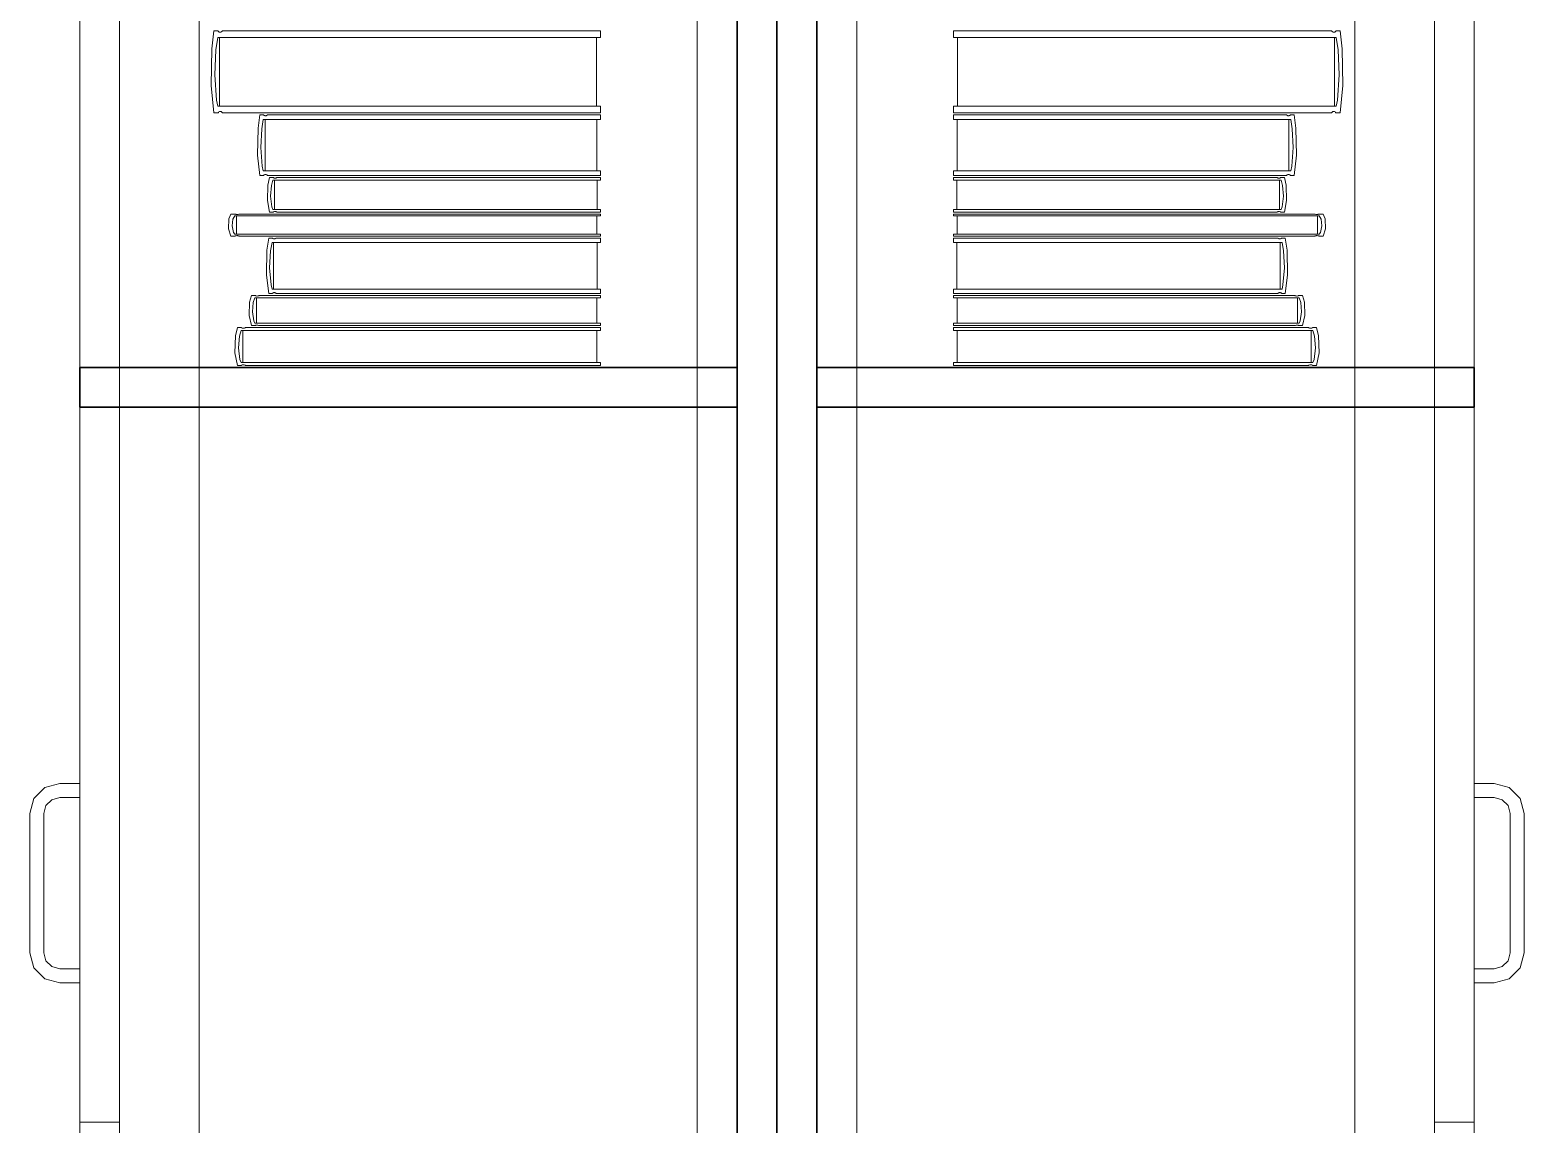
# Model space of a CAD drawing. Header units: inches. Extents: x -19 to 5698, y -728 to 92.
# Drawn here: x 288.658 to 289.408, y 19.344 to 19.893 of the extents above; entities that cross this region are included whole.
import ezdxf

# ---------------------------------------------------------------- set-up
doc = ezdxf.new("R2010")
doc.units = ezdxf.units.IN
doc.header["$MEASUREMENT"] = 0
doc.set_wipeout_variables(frame=1)
doc.linetypes.add('Wipeout_Contour', pattern=[1, 0, -1])
doc.layers.add('Interior - Mobiliario', color=7, linetype='Continuous')

msp = doc.modelspace()

# ---------------------------------------------------------------- linework, layer by layer
at = {"layer": 'Interior - Mobiliario', "color": 175, "linetype": 'Continuous', "lineweight": 13}
for p, q in [((288.70337, 20.44376), (288.70337, 18.98376)), ((289.01337, 18.98376), (289.01337, 20.44376)), ((289.05337, 18.98376), (289.05337, 20.44376)), ((289.36337, 20.44376), (289.36337, 18.98376)), ((288.75072, 19.89273), (288.74966, 19.8837)), ((288.75283, 19.89273), (288.75072, 19.89273)), ((288.75293, 19.89257), (288.75283, 19.89273)), ((288.75318, 19.89232), (288.75293, 19.89257)), ((288.75345, 19.89214), (288.75318, 19.89232)), ((288.75373, 19.89205), (288.75345, 19.89214)), ((288.75401, 19.89204), (288.75373, 19.89205)), ((288.75429, 19.89211), (288.75401, 19.89204)), ((288.75456, 19.89227), (288.75429, 19.89211)), ((288.75481, 19.89251), (288.75456, 19.89227)), ((288.75497, 19.89273), (288.75481, 19.89251)), ((288.94472, 19.89273), (288.75497, 19.89273)), ((288.94472, 19.88944), (288.94472, 19.89273)), ((289.12203, 19.88944), (289.12203, 19.89273)), ((289.12203, 19.89273), (289.31177, 19.89273)), ((289.31177, 19.89273), (289.31193, 19.89251)), ((289.31193, 19.89251), (289.31218, 19.89227)), ((289.31218, 19.89227), (289.31245, 19.89211)), ((289.31245, 19.89211), (289.31273, 19.89204)), ((289.31273, 19.89204), (289.31302, 19.89205)), ((289.31302, 19.89205), (289.3133, 19.89214)), ((289.3133, 19.89214), (289.31357, 19.89232)), ((289.31357, 19.89232), (289.31381, 19.89257)), ((289.31381, 19.89257), (289.31392, 19.89273)), ((289.31392, 19.89273), (289.31603, 19.89273)), ((289.31603, 19.89273), (289.31709, 19.8837)), ((288.74966, 19.8837), (288.74941, 19.86531)), ((288.75127, 19.87061), (288.75177, 19.88328)), ((288.75177, 19.88328), (288.75266, 19.88944)), ((288.75266, 19.88944), (288.94472, 19.88944)), ((288.75363, 19.88944), (288.75363, 19.85488)), ((288.94278, 19.85488), (288.94278, 19.88944)), ((289.31409, 19.88944), (289.12203, 19.88944)), ((289.12397, 19.85488), (289.12397, 19.88944)), ((289.31312, 19.88944), (289.31312, 19.85488)), ((289.31498, 19.88328), (289.31409, 19.88944)), ((289.31547, 19.87061), (289.31498, 19.88328)), ((289.31709, 19.8837), (289.31733, 19.86531)), ((288.75208, 19.858), (288.75127, 19.87061)), ((289.31466, 19.858), (289.31547, 19.87061)), ((288.74941, 19.86531), (288.75072, 19.85159)), ((289.31733, 19.86531), (289.31603, 19.85159)), ((288.75266, 19.85488), (288.75208, 19.858)), ((288.94472, 19.85488), (288.75266, 19.85488)), ((288.94472, 19.85159), (288.94472, 19.85488)), ((289.12203, 19.85159), (289.12203, 19.85488)), ((289.12203, 19.85488), (289.31409, 19.85488)), ((289.31409, 19.85488), (289.31466, 19.858)), ((288.75072, 19.85159), (288.75283, 19.85159)), ((288.75283, 19.85159), (288.75299, 19.85181)), ((288.75299, 19.85181), (288.75324, 19.85205)), ((288.75324, 19.85205), (288.75351, 19.8522)), ((288.75351, 19.8522), (288.75379, 19.85228)), ((288.75379, 19.85228), (288.75407, 19.85227)), ((288.75407, 19.85227), (288.75436, 19.85218)), ((288.75436, 19.85218), (288.75462, 19.852)), ((288.75462, 19.852), (288.75487, 19.85175)), ((288.75487, 19.85175), (288.75497, 19.85159)), ((288.75497, 19.85159), (288.94472, 19.85159)), ((288.77382, 19.85059), (288.77289, 19.8439)), ((288.77568, 19.85059), (288.77382, 19.85059)), ((288.77475, 19.84358), (288.77553, 19.84815)), ((288.77553, 19.84815), (288.94472, 19.84815)), ((288.77578, 19.85047), (288.77568, 19.85059)), ((288.77599, 19.85029), (288.77578, 19.85047)), ((288.77623, 19.85016), (288.77599, 19.85029)), ((288.77647, 19.85009), (288.77623, 19.85016)), ((288.77639, 19.84815), (288.77639, 19.82252)), ((288.77673, 19.85008), (288.77647, 19.85009)), ((288.77698, 19.85014), (288.77673, 19.85008)), ((288.77721, 19.85025), (288.77698, 19.85014)), ((288.77743, 19.85043), (288.77721, 19.85025)), ((288.77757, 19.85059), (288.77743, 19.85043)), ((288.94472, 19.85059), (288.77757, 19.85059)), ((288.94301, 19.82252), (288.94301, 19.84815)), ((288.94472, 19.84815), (288.94472, 19.85059)), ((289.31177, 19.85159), (289.12203, 19.85159)), ((289.12203, 19.84815), (289.12203, 19.85059)), ((289.12203, 19.85059), (289.28917, 19.85059)), ((289.29121, 19.84815), (289.12203, 19.84815)), ((289.12374, 19.82252), (289.12374, 19.84815)), ((289.28917, 19.85059), (289.28931, 19.85043)), ((289.28931, 19.85043), (289.28953, 19.85025)), ((289.28953, 19.85025), (289.28977, 19.85014)), ((289.28977, 19.85014), (289.29002, 19.85008)), ((289.29002, 19.85008), (289.29027, 19.85009)), ((289.29027, 19.85009), (289.29052, 19.85016)), ((289.29036, 19.84815), (289.29036, 19.82252)), ((289.29052, 19.85016), (289.29075, 19.85029)), ((289.29075, 19.85029), (289.29097, 19.85047)), ((289.29097, 19.85047), (289.29106, 19.85059)), ((289.29106, 19.85059), (289.29292, 19.85059)), ((289.292, 19.84358), (289.29121, 19.84815)), ((289.29292, 19.85059), (289.29386, 19.8439)), ((289.31188, 19.85175), (289.31177, 19.85159)), ((289.31212, 19.852), (289.31188, 19.85175)), ((289.31239, 19.85218), (289.31212, 19.852)), ((289.31267, 19.85227), (289.31239, 19.85218)), ((289.31296, 19.85228), (289.31267, 19.85227)), ((289.31324, 19.8522), (289.31296, 19.85228)), ((289.31351, 19.85205), (289.31324, 19.8522)), ((289.31376, 19.85181), (289.31351, 19.85205)), ((289.31392, 19.85159), (289.31376, 19.85181)), ((289.31603, 19.85159), (289.31392, 19.85159)), ((288.77289, 19.8439), (288.77268, 19.83026)), ((288.77431, 19.83419), (288.77475, 19.84358)), ((289.29243, 19.83419), (289.292, 19.84358)), ((289.29386, 19.8439), (289.29407, 19.83026)), ((288.77268, 19.83026), (288.77382, 19.82008)), ((288.77503, 19.82484), (288.77431, 19.83419)), ((289.29172, 19.82484), (289.29243, 19.83419)), ((289.29407, 19.83026), (289.29292, 19.82008)), ((288.77553, 19.82252), (288.77503, 19.82484)), ((288.94472, 19.82252), (288.77553, 19.82252)), ((288.94472, 19.82008), (288.94472, 19.82252)), ((289.12203, 19.82008), (289.12203, 19.82252)), ((289.12203, 19.82252), (289.29121, 19.82252)), ((289.29121, 19.82252), (289.29172, 19.82484)), ((288.77382, 19.82008), (288.77568, 19.82008)), ((288.77568, 19.82008), (288.77582, 19.82025)), ((288.77582, 19.82025), (288.77604, 19.82042)), ((288.77604, 19.82042), (288.77628, 19.82054)), ((288.77628, 19.82054), (288.77653, 19.82059)), ((288.77653, 19.82059), (288.77678, 19.82059)), ((288.77678, 19.82059), (288.77703, 19.82052)), ((288.77703, 19.82052), (288.77726, 19.82039)), ((288.77726, 19.82039), (288.77748, 19.8202)), ((288.77748, 19.8202), (288.77757, 19.82008)), ((288.77757, 19.82008), (288.94472, 19.82008)), ((288.77779, 19.81528), (288.77758, 19.80751)), ((288.7787, 19.81908), (288.77779, 19.81528)), ((288.7805, 19.81908), (288.7787, 19.81908)), ((288.77917, 19.80975), (288.77959, 19.81509)), ((288.77959, 19.81509), (288.78036, 19.81769)), ((288.78036, 19.81769), (288.94472, 19.81769)), ((288.78059, 19.81902), (288.7805, 19.81908)), ((288.7808, 19.81891), (288.78059, 19.81902)), ((288.78103, 19.81884), (288.7808, 19.81891)), ((288.78127, 19.8188), (288.78103, 19.81884)), ((288.78119, 19.81769), (288.78119, 19.80311)), ((288.78152, 19.81879), (288.78127, 19.8188)), ((288.78176, 19.81882), (288.78152, 19.81879)), ((288.78199, 19.81889), (288.78176, 19.81882)), ((288.7822, 19.81899), (288.78199, 19.81889)), ((288.78234, 19.81908), (288.7822, 19.81899)), ((288.94472, 19.81908), (288.78234, 19.81908)), ((288.94306, 19.80311), (288.94306, 19.81769)), ((288.94472, 19.81769), (288.94472, 19.81908)), ((289.28917, 19.82008), (289.12203, 19.82008)), ((289.12203, 19.81769), (289.12203, 19.81908)), ((289.12203, 19.81908), (289.2844, 19.81908)), ((289.28639, 19.81769), (289.12203, 19.81769)), ((289.12369, 19.80311), (289.12369, 19.81769)), ((289.2844, 19.81908), (289.28454, 19.81899)), ((289.28454, 19.81899), (289.28475, 19.81889)), ((289.28475, 19.81889), (289.28499, 19.81882)), ((289.28499, 19.81882), (289.28523, 19.81879)), ((289.28523, 19.81879), (289.28547, 19.8188)), ((289.28547, 19.8188), (289.28571, 19.81884)), ((289.28556, 19.81769), (289.28556, 19.80311)), ((289.28571, 19.81884), (289.28594, 19.81891)), ((289.28594, 19.81891), (289.28615, 19.81902)), ((289.28615, 19.81902), (289.28624, 19.81908)), ((289.28624, 19.81908), (289.28805, 19.81908)), ((289.28715, 19.81509), (289.28639, 19.81769)), ((289.28757, 19.80975), (289.28715, 19.81509)), ((289.28805, 19.81908), (289.28896, 19.81528)), ((289.28896, 19.81528), (289.28916, 19.80751)), ((289.28927, 19.8202), (289.28917, 19.82008)), ((289.28948, 19.82039), (289.28927, 19.8202)), ((289.28972, 19.82052), (289.28948, 19.82039)), ((289.28996, 19.82059), (289.28972, 19.82052)), ((289.29022, 19.82059), (289.28996, 19.82059)), ((289.29046, 19.82054), (289.29022, 19.82059)), ((289.2907, 19.82042), (289.29046, 19.82054)), ((289.29092, 19.82025), (289.2907, 19.82042)), ((289.29106, 19.82008), (289.29092, 19.82025)), ((289.29292, 19.82008), (289.29106, 19.82008)), ((288.77758, 19.80751), (288.7787, 19.80172)), ((288.77987, 19.80443), (288.77917, 19.80975)), ((289.28688, 19.80443), (289.28757, 19.80975)), ((289.28916, 19.80751), (289.28805, 19.80172)), ((288.75931, 19.80072), (288.7583, 19.79831)), ((288.76133, 19.80072), (288.75931, 19.80072)), ((288.76143, 19.80068), (288.76133, 19.80072)), ((288.76167, 19.80061), (288.76143, 19.80068)), ((288.76192, 19.80057), (288.76167, 19.80061)), ((288.76219, 19.80054), (288.76192, 19.80057)), ((288.76246, 19.80054), (288.76219, 19.80054)), ((288.76273, 19.80056), (288.76246, 19.80054)), ((288.76299, 19.8006), (288.76273, 19.80056)), ((288.76323, 19.80066), (288.76299, 19.8006)), ((288.76338, 19.80072), (288.76323, 19.80066)), ((288.94472, 19.80072), (288.76338, 19.80072)), ((288.7787, 19.80172), (288.7805, 19.80172)), ((288.78036, 19.80311), (288.77987, 19.80443)), ((288.94472, 19.80311), (288.78036, 19.80311)), ((288.7805, 19.80172), (288.78064, 19.80181)), ((288.78064, 19.80181), (288.78085, 19.80191)), ((288.78085, 19.80191), (288.78108, 19.80198)), ((288.78108, 19.80198), (288.78133, 19.80201)), ((288.78133, 19.80201), (288.78157, 19.80201)), ((288.78157, 19.80201), (288.78181, 19.80197)), ((288.78181, 19.80197), (288.78204, 19.80189)), ((288.78204, 19.80189), (288.78225, 19.80179)), ((288.78225, 19.80179), (288.78234, 19.80172)), ((288.78234, 19.80172), (288.94472, 19.80172)), ((288.94472, 19.80172), (288.94472, 19.80311)), ((288.94472, 19.79984), (288.94472, 19.80072)), ((289.12203, 19.80172), (289.12203, 19.80311)), ((289.12203, 19.80311), (289.28639, 19.80311)), ((289.2844, 19.80172), (289.12203, 19.80172)), ((289.12203, 19.79984), (289.12203, 19.80072)), ((289.12203, 19.80072), (289.30336, 19.80072)), ((289.2845, 19.80179), (289.2844, 19.80172)), ((289.28471, 19.80189), (289.2845, 19.80179)), ((289.28493, 19.80197), (289.28471, 19.80189)), ((289.28517, 19.80201), (289.28493, 19.80197)), ((289.28542, 19.80201), (289.28517, 19.80201)), ((289.28566, 19.80198), (289.28542, 19.80201)), ((289.28589, 19.80191), (289.28566, 19.80198)), ((289.28611, 19.80181), (289.28589, 19.80191)), ((289.28624, 19.80172), (289.28611, 19.80181)), ((289.28805, 19.80172), (289.28624, 19.80172)), ((289.28639, 19.80311), (289.28688, 19.80443)), ((289.30336, 19.80072), (289.30351, 19.80066)), ((289.30351, 19.80066), (289.30375, 19.8006)), ((289.30375, 19.8006), (289.30401, 19.80056)), ((289.30401, 19.80056), (289.30428, 19.80054)), ((289.30428, 19.80054), (289.30456, 19.80054)), ((289.30456, 19.80054), (289.30482, 19.80057)), ((289.30482, 19.80057), (289.30508, 19.80061)), ((289.30508, 19.80061), (289.30531, 19.80068)), ((289.30531, 19.80068), (289.30542, 19.80072)), ((289.30542, 19.80072), (289.30743, 19.80072)), ((289.30743, 19.80072), (289.30845, 19.79831)), ((288.7583, 19.79831), (288.75807, 19.79338)), ((288.75807, 19.79338), (288.75931, 19.78971)), ((288.75984, 19.7948), (288.76032, 19.79819)), ((288.76062, 19.79142), (288.75984, 19.7948)), ((288.76032, 19.79819), (288.76117, 19.79984)), ((288.76117, 19.79984), (288.94472, 19.79984)), ((288.7621, 19.79984), (288.7621, 19.79059)), ((288.94286, 19.79059), (288.94286, 19.79984)), ((289.30558, 19.79984), (289.12203, 19.79984)), ((289.12388, 19.79059), (289.12388, 19.79984)), ((289.30465, 19.79984), (289.30465, 19.79059)), ((289.30643, 19.79819), (289.30558, 19.79984)), ((289.30613, 19.79142), (289.3069, 19.7948)), ((289.3069, 19.7948), (289.30643, 19.79819)), ((289.30868, 19.79338), (289.30743, 19.78971)), ((289.30845, 19.79831), (289.30868, 19.79338)), ((288.75931, 19.78971), (288.76133, 19.78971)), ((288.76117, 19.79059), (288.76062, 19.79142)), ((288.94472, 19.79059), (288.76117, 19.79059)), ((288.76133, 19.78971), (288.76148, 19.78977)), ((288.76148, 19.78977), (288.76172, 19.78983)), ((288.76172, 19.78983), (288.76198, 19.78987)), ((288.76198, 19.78987), (288.76225, 19.78989)), ((288.76225, 19.78989), (288.76252, 19.78989)), ((288.76252, 19.78989), (288.76279, 19.78986)), ((288.76279, 19.78986), (288.76305, 19.78982)), ((288.76305, 19.78982), (288.76328, 19.78975)), ((288.76328, 19.78975), (288.76338, 19.78971)), ((288.76338, 19.78971), (288.94472, 19.78971)), ((288.77824, 19.78871), (288.77732, 19.78259)), ((288.78004, 19.78871), (288.77824, 19.78871)), ((288.77913, 19.7823), (288.7799, 19.78648)), ((288.7799, 19.78648), (288.94472, 19.78648)), ((288.78014, 19.7886), (288.78004, 19.78871)), ((288.78035, 19.78843), (288.78014, 19.7886)), ((288.78058, 19.78831), (288.78035, 19.78843)), ((288.78082, 19.78825), (288.78058, 19.78831)), ((288.78073, 19.78648), (288.78073, 19.76306)), ((288.78106, 19.78824), (288.78082, 19.78825)), ((288.78131, 19.78829), (288.78106, 19.78824)), ((288.78154, 19.7884), (288.78131, 19.78829)), ((288.78175, 19.78856), (288.78154, 19.7884)), ((288.78189, 19.78871), (288.78175, 19.78856)), ((288.94472, 19.78871), (288.78189, 19.78871)), ((288.94305, 19.76306), (288.94305, 19.78648)), ((288.94472, 19.78971), (288.94472, 19.79059)), ((288.94472, 19.78648), (288.94472, 19.78871)), ((289.12203, 19.78971), (289.12203, 19.79059)), ((289.12203, 19.79059), (289.30558, 19.79059)), ((289.30336, 19.78971), (289.12203, 19.78971)), ((289.12203, 19.78648), (289.12203, 19.78871)), ((289.12203, 19.78871), (289.28486, 19.78871)), ((289.28685, 19.78648), (289.12203, 19.78648)), ((289.12369, 19.76306), (289.12369, 19.78648)), ((289.28486, 19.78871), (289.28499, 19.78856)), ((289.28499, 19.78856), (289.28521, 19.7884)), ((289.28521, 19.7884), (289.28544, 19.78829)), ((289.28544, 19.78829), (289.28568, 19.78824)), ((289.28568, 19.78824), (289.28593, 19.78825)), ((289.28593, 19.78825), (289.28617, 19.78831)), ((289.28601, 19.78648), (289.28601, 19.76306)), ((289.28617, 19.78831), (289.2864, 19.78843)), ((289.2864, 19.78843), (289.28661, 19.7886)), ((289.28661, 19.7886), (289.2867, 19.78871)), ((289.2867, 19.78871), (289.28851, 19.78871)), ((289.28761, 19.7823), (289.28685, 19.78648)), ((289.28851, 19.78871), (289.28942, 19.78259)), ((289.30347, 19.78975), (289.30336, 19.78971)), ((289.3037, 19.78982), (289.30347, 19.78975)), ((289.30395, 19.78986), (289.3037, 19.78982)), ((289.30422, 19.78989), (289.30395, 19.78986)), ((289.3045, 19.78989), (289.30422, 19.78989)), ((289.30477, 19.78987), (289.3045, 19.78989)), ((289.30502, 19.78983), (289.30477, 19.78987)), ((289.30526, 19.78977), (289.30502, 19.78983)), ((289.30542, 19.78971), (289.30526, 19.78977)), ((289.30743, 19.78971), (289.30542, 19.78971)), ((289.30558, 19.79059), (289.30613, 19.79142)), ((288.77732, 19.78259), (288.77712, 19.77013)), ((288.77871, 19.77372), (288.77913, 19.7823)), ((289.28803, 19.77372), (289.28761, 19.7823)), ((289.28942, 19.78259), (289.28963, 19.77013)), ((288.77712, 19.77013), (288.77824, 19.76083)), ((288.77941, 19.76517), (288.77871, 19.77372)), ((289.28734, 19.76517), (289.28803, 19.77372)), ((289.28963, 19.77013), (289.28851, 19.76083)), ((288.7799, 19.76306), (288.77941, 19.76517)), ((288.94472, 19.76306), (288.7799, 19.76306)), ((288.94472, 19.76083), (288.94472, 19.76306)), ((289.12203, 19.76083), (289.12203, 19.76306)), ((289.12203, 19.76306), (289.28685, 19.76306)), ((289.28685, 19.76306), (289.28734, 19.76517)), ((288.76859, 19.75651), (288.76838, 19.74975)), ((288.76955, 19.75983), (288.76859, 19.75651)), ((288.77146, 19.75983), (288.76955, 19.75983)), ((288.77005, 19.7517), (288.7705, 19.75635)), ((288.7705, 19.75635), (288.7713, 19.75862)), ((288.7713, 19.75862), (288.94472, 19.75862)), ((288.77155, 19.75977), (288.77146, 19.75983)), ((288.77177, 19.75968), (288.77155, 19.75977)), ((288.77202, 19.75961), (288.77177, 19.75968)), ((288.77227, 19.75958), (288.77202, 19.75961)), ((288.77218, 19.75862), (288.77218, 19.74591)), ((288.77253, 19.75958), (288.77227, 19.75958)), ((288.77278, 19.7596), (288.77253, 19.75958)), ((288.77303, 19.75966), (288.77278, 19.7596)), ((288.77325, 19.75975), (288.77303, 19.75966)), ((288.7734, 19.75983), (288.77325, 19.75975)), ((288.94472, 19.75983), (288.7734, 19.75983)), ((288.77824, 19.76083), (288.78004, 19.76083)), ((288.78004, 19.76083), (288.78018, 19.76098)), ((288.78018, 19.76098), (288.7804, 19.76114)), ((288.7804, 19.76114), (288.78063, 19.76124)), ((288.78063, 19.76124), (288.78087, 19.76129)), ((288.78087, 19.76129), (288.78112, 19.76129)), ((288.78112, 19.76129), (288.78136, 19.76122)), ((288.78136, 19.76122), (288.78159, 19.76111)), ((288.78159, 19.76111), (288.7818, 19.76094)), ((288.7818, 19.76094), (288.78189, 19.76083)), ((288.78189, 19.76083), (288.94472, 19.76083)), ((288.94296, 19.74591), (288.94296, 19.75862)), ((288.94472, 19.75862), (288.94472, 19.75983)), ((289.28486, 19.76083), (289.12203, 19.76083)), ((289.12203, 19.75862), (289.12203, 19.75983)), ((289.12203, 19.75983), (289.29335, 19.75983)), ((289.29544, 19.75862), (289.12203, 19.75862)), ((289.12378, 19.74591), (289.12378, 19.75862)), ((289.28495, 19.76094), (289.28486, 19.76083)), ((289.28516, 19.76111), (289.28495, 19.76094)), ((289.28539, 19.76122), (289.28516, 19.76111)), ((289.28563, 19.76129), (289.28539, 19.76122)), ((289.28587, 19.76129), (289.28563, 19.76129)), ((289.28612, 19.76124), (289.28587, 19.76129)), ((289.28635, 19.76114), (289.28612, 19.76124)), ((289.28656, 19.76098), (289.28635, 19.76114)), ((289.2867, 19.76083), (289.28656, 19.76098)), ((289.28851, 19.76083), (289.2867, 19.76083)), ((289.29335, 19.75983), (289.29349, 19.75975)), ((289.29349, 19.75975), (289.29372, 19.75966)), ((289.29372, 19.75966), (289.29396, 19.7596)), ((289.29396, 19.7596), (289.29422, 19.75958)), ((289.29422, 19.75958), (289.29448, 19.75958)), ((289.29448, 19.75958), (289.29473, 19.75961)), ((289.29457, 19.75862), (289.29457, 19.74591)), ((289.29473, 19.75961), (289.29497, 19.75968)), ((289.29497, 19.75968), (289.29519, 19.75977)), ((289.29519, 19.75977), (289.29529, 19.75983)), ((289.29529, 19.75983), (289.29719, 19.75983)), ((289.29625, 19.75635), (289.29544, 19.75862)), ((289.29669, 19.7517), (289.29625, 19.75635)), ((289.29719, 19.75983), (289.29815, 19.75651)), ((289.29815, 19.75651), (289.29837, 19.74975)), ((288.76838, 19.74975), (288.76955, 19.7447)), ((288.77078, 19.74706), (288.77005, 19.7517)), ((289.29596, 19.74706), (289.29669, 19.7517)), ((289.29837, 19.74975), (289.29719, 19.7447)), ((288.76253, 19.7437), (288.76154, 19.73955)), ((288.76451, 19.7437), (288.76253, 19.7437)), ((288.76352, 19.73935), (288.76436, 19.74219)), ((288.76436, 19.74219), (288.94472, 19.74219)), ((288.76461, 19.74363), (288.76451, 19.7437)), ((288.76485, 19.74351), (288.76461, 19.74363)), ((288.7651, 19.74343), (288.76485, 19.74351)), ((288.76536, 19.74339), (288.7651, 19.74343)), ((288.76563, 19.74338), (288.76536, 19.74339)), ((288.76589, 19.74342), (288.76563, 19.74338)), ((288.76615, 19.74349), (288.76589, 19.74342)), ((288.76638, 19.7436), (288.76615, 19.74349)), ((288.76653, 19.7437), (288.76638, 19.7436)), ((288.94472, 19.7437), (288.76653, 19.7437)), ((288.76955, 19.7447), (288.77146, 19.7447)), ((288.7713, 19.74591), (288.77078, 19.74706)), ((288.94472, 19.74591), (288.7713, 19.74591)), ((288.77146, 19.7447), (288.7716, 19.74478)), ((288.7716, 19.74478), (288.77183, 19.74487)), ((288.77183, 19.74487), (288.77207, 19.74493)), ((288.77207, 19.74493), (288.77233, 19.74495)), ((288.77233, 19.74495), (288.77258, 19.74495)), ((288.77258, 19.74495), (288.77284, 19.74492)), ((288.77284, 19.74492), (288.77308, 19.74485)), ((288.77308, 19.74485), (288.7733, 19.74476)), ((288.7733, 19.74476), (288.7734, 19.7447)), ((288.7734, 19.7447), (288.94472, 19.7447)), ((288.94472, 19.7447), (288.94472, 19.74591)), ((288.94472, 19.74219), (288.94472, 19.7437)), ((289.12203, 19.7447), (289.12203, 19.74591)), ((289.12203, 19.74591), (289.29544, 19.74591)), ((289.29335, 19.7447), (289.12203, 19.7447)), ((289.12203, 19.74219), (289.12203, 19.7437)), ((289.12203, 19.7437), (289.30021, 19.7437)), ((289.30239, 19.74219), (289.12203, 19.74219)), ((289.29345, 19.74476), (289.29335, 19.7447)), ((289.29367, 19.74485), (289.29345, 19.74476)), ((289.29391, 19.74492), (289.29367, 19.74485)), ((289.29416, 19.74495), (289.29391, 19.74492)), ((289.29442, 19.74495), (289.29416, 19.74495)), ((289.29468, 19.74493), (289.29442, 19.74495)), ((289.29492, 19.74487), (289.29468, 19.74493)), ((289.29515, 19.74478), (289.29492, 19.74487)), ((289.29529, 19.7447), (289.29515, 19.74478)), ((289.29719, 19.7447), (289.29529, 19.7447)), ((289.29544, 19.74591), (289.29596, 19.74706)), ((289.30021, 19.7437), (289.30036, 19.7436)), ((289.30036, 19.7436), (289.3006, 19.74349)), ((289.3006, 19.74349), (289.30085, 19.74342)), ((289.30085, 19.74342), (289.30112, 19.74338)), ((289.30112, 19.74338), (289.30139, 19.74339)), ((289.30139, 19.74339), (289.30165, 19.74343)), ((289.30165, 19.74343), (289.3019, 19.74351)), ((289.3019, 19.74351), (289.30213, 19.74363)), ((289.30213, 19.74363), (289.30223, 19.7437)), ((289.30223, 19.7437), (289.30421, 19.7437)), ((289.30323, 19.73935), (289.30239, 19.74219)), ((289.30421, 19.7437), (289.30521, 19.73955)), ((288.76154, 19.73955), (288.76131, 19.73107)), ((288.76305, 19.73352), (288.76352, 19.73935)), ((288.76382, 19.72771), (288.76305, 19.73352)), ((289.30293, 19.72771), (289.30369, 19.73352)), ((289.30369, 19.73352), (289.30323, 19.73935)), ((289.30521, 19.73955), (289.30544, 19.73107)), ((288.66038, 19.50726), (288.66587, 19.51275)), ((288.66587, 19.51275), (288.67337, 19.51476)), ((288.67337, 19.50776), (288.66937, 19.50668)), ((288.67337, 19.51476), (288.68337, 19.51476)), ((288.68337, 19.50776), (288.67337, 19.50776)), ((288.68337, 19.51476), (288.68337, 19.50776)), ((289.39337, 19.51476), (289.38337, 19.51476)), ((289.38337, 19.51476), (289.38337, 19.50776)), ((289.38337, 19.50776), (289.39337, 19.50776)), ((289.40087, 19.51275), (289.39337, 19.51476)), ((289.39337, 19.50776), (289.39737, 19.50668)), ((289.40636, 19.50726), (289.40087, 19.51275)), ((288.65837, 19.49976), (288.66038, 19.50726)), ((288.66644, 19.50376), (288.66537, 19.49976)), ((288.66937, 19.50668), (288.66644, 19.50376)), ((289.39737, 19.50668), (289.4003, 19.50376)), ((289.4003, 19.50376), (289.40137, 19.49976)), ((289.40837, 19.49976), (289.40636, 19.50726)), ((288.65837, 19.42976), (288.65837, 19.49976)), ((288.66537, 19.49976), (288.66537, 19.42976)), ((289.40137, 19.49976), (289.40137, 19.42976)), ((289.40837, 19.42976), (289.40837, 19.49976)), ((288.66038, 19.42226), (288.65837, 19.42976)), ((288.66537, 19.42976), (288.66644, 19.42576)), ((288.66644, 19.42576), (288.66937, 19.42283)), ((289.4003, 19.42576), (289.39737, 19.42283)), ((289.40137, 19.42976), (289.4003, 19.42576)), ((289.40636, 19.42226), (289.40837, 19.42976)), ((288.66587, 19.41676), (288.66038, 19.42226)), ((288.66937, 19.42283), (288.67337, 19.42176)), ((288.67337, 19.42176), (288.68337, 19.42176)), ((288.68337, 19.42176), (288.68337, 19.41476)), ((289.39337, 19.42176), (289.38337, 19.42176)), ((289.38337, 19.42176), (289.38337, 19.41476)), ((289.39737, 19.42283), (289.39337, 19.42176)), ((289.40087, 19.41676), (289.40636, 19.42226)), ((288.67337, 19.41476), (288.66587, 19.41676)), ((288.68337, 19.41476), (288.67337, 19.41476)), ((289.38337, 19.41476), (289.39337, 19.41476)), ((289.39337, 19.41476), (289.40087, 19.41676)), ((288.68337, 19.34476), (288.70337, 19.34476)), ((289.38337, 19.34476), (289.36337, 19.34476))]:
    msp.add_line(p, q, dxfattribs=at)

# ---------------------------------------------------------------- next in the draw order: wipeouts: each hides what was drawn before it
at = {"color": 254, "linetype": 'Wipeout_Contour', "lineweight": 0, "ltscale": 9694.422453}
msp.add_wipeout([(288.68337, 19.72376), (288.68337, 19.70376), (289.01337, 19.70376), (289.01337, 19.72376)], dxfattribs=at).dxf.layer = 'Interior - Mobiliario'
at = {"color": 254, "linetype": 'Wipeout_Contour', "lineweight": 0, "ltscale": 9695.902404}
msp.add_wipeout([(289.38337, 19.72376), (289.05337, 19.72376), (289.05337, 19.70376), (289.38337, 19.70376)], dxfattribs=at).dxf.layer = 'Interior - Mobiliario'

# ---------------------------------------------------------------- next in the draw order: linework, layer by layer
at = {"layer": 'Interior - Mobiliario', "color": 175, "linetype": 'Continuous', "lineweight": 13}
for p, q in [((288.68337, 18.96376), (288.68337, 20.46376)), ((289.38337, 18.96376), (289.38337, 20.46376)), ((288.68337, 20.44376), (288.68337, 18.98376)), ((288.68337, 20.44376), (288.68337, 18.98376)), ((288.70337, 20.44376), (288.70337, 18.98376)), ((288.70337, 20.44376), (288.70337, 18.98376)), ((289.36337, 20.44376), (289.36337, 18.98376)), ((289.36337, 20.44376), (289.36337, 18.98376)), ((289.38337, 20.44376), (289.38337, 18.98376)), ((289.38337, 20.44376), (289.38337, 18.98376)), ((288.70337, 20.42376), (288.70337, 19.00376)), ((288.74337, 19.00376), (288.74337, 20.42376)), ((288.99337, 20.42376), (288.99337, 19.00376)), ((289.07337, 20.42376), (289.07337, 19.00376)), ((289.32337, 19.00376), (289.32337, 20.42376)), ((289.36337, 20.42376), (289.36337, 19.00376)), ((288.68337, 19.72376), (288.68337, 20.08276)), ((288.70337, 19.72376), (288.70337, 20.08276)), ((289.36337, 19.72376), (289.36337, 20.08276)), ((289.38337, 19.72376), (289.38337, 20.08276)), ((288.76527, 19.74219), (288.76527, 19.72627)), ((288.94289, 19.72627), (288.94289, 19.74219)), ((289.12385, 19.72627), (289.12385, 19.74219)), ((289.30148, 19.74219), (289.30148, 19.72627)), ((288.76131, 19.73107), (288.76253, 19.72476)), ((288.76436, 19.72627), (288.76382, 19.72771)), ((288.94472, 19.72627), (288.76436, 19.72627)), ((288.7649, 19.72497), (288.76515, 19.72504)), ((288.76515, 19.72504), (288.76542, 19.72507)), ((288.76542, 19.72507), (288.76569, 19.72507)), ((288.76569, 19.72507), (288.76595, 19.72502)), ((288.76595, 19.72502), (288.7662, 19.72494)), ((288.94472, 19.72476), (288.94472, 19.72627)), ((289.12203, 19.72476), (289.12203, 19.72627)), ((289.12203, 19.72627), (289.30239, 19.72627)), ((289.3008, 19.72502), (289.30054, 19.72494)), ((289.30106, 19.72507), (289.3008, 19.72502)), ((289.30133, 19.72507), (289.30106, 19.72507)), ((289.30159, 19.72504), (289.30133, 19.72507)), ((289.30185, 19.72497), (289.30159, 19.72504)), ((289.30239, 19.72627), (289.30293, 19.72771)), ((289.30544, 19.73107), (289.30421, 19.72476)), ((289.01337, 19.72376), (288.68337, 19.72376)), ((288.68337, 19.72376), (288.68337, 19.70376)), ((288.68337, 19.72376), (288.68337, 19.70376)), ((288.68337, 19.72376), (288.70337, 19.72376)), ((288.76253, 19.72476), (288.76451, 19.72476)), ((288.76451, 19.72476), (288.76466, 19.72486)), ((288.76466, 19.72486), (288.7649, 19.72497)), ((288.7662, 19.72494), (288.76643, 19.72483)), ((288.76643, 19.72483), (288.76653, 19.72476)), ((288.76653, 19.72476), (288.94472, 19.72476)), ((289.01337, 19.70376), (289.01337, 19.72376)), ((289.05337, 19.72376), (289.38337, 19.72376)), ((289.05337, 19.70376), (289.05337, 19.72376)), ((289.30021, 19.72476), (289.12203, 19.72476)), ((289.30032, 19.72483), (289.30021, 19.72476)), ((289.30054, 19.72494), (289.30032, 19.72483)), ((289.30208, 19.72486), (289.30185, 19.72497)), ((289.30223, 19.72476), (289.30208, 19.72486)), ((289.30421, 19.72476), (289.30223, 19.72476)), ((289.38337, 19.72376), (289.36337, 19.72376)), ((289.38337, 19.72376), (289.38337, 19.70376)), ((289.38337, 19.72376), (289.38337, 19.70376)), ((288.68337, 19.70376), (289.01337, 19.70376)), ((288.68337, 19.70376), (288.68337, 19.34476)), ((288.68337, 19.70376), (288.70337, 19.70376)), ((288.70337, 19.70376), (288.70337, 19.34476)), ((289.38337, 19.70376), (289.05337, 19.70376)), ((289.36337, 19.70376), (289.36337, 19.34476)), ((289.38337, 19.70376), (289.36337, 19.70376)), ((289.38337, 19.70376), (289.38337, 19.34476))]:
    msp.add_line(p, q, dxfattribs=at)
at = {"layer": 'Interior - Mobiliario', "color": 175, "linetype": 'Continuous', "lineweight": 30}
for p, q in [((288.68337, 19.72376), (289.01337, 19.72376)), ((288.68337, 19.70376), (288.68337, 19.72376)), ((289.01337, 19.70376), (289.01337, 19.72376)), ((289.05337, 19.70376), (289.05337, 19.72376)), ((289.38337, 19.72376), (289.05337, 19.72376)), ((289.38337, 19.70376), (289.38337, 19.72376)), ((288.68337, 19.70376), (289.01337, 19.70376)), ((289.38337, 19.70376), (289.05337, 19.70376))]:
    msp.add_line(p, q, dxfattribs=at)

# ---------------------------------------------------------------- next in the draw order: wipeouts: each hides what was drawn before it
at = {"color": 254, "linetype": 'Wipeout_Contour', "lineweight": 0, "ltscale": 9695.122866}
msp.add_wipeout([(289.01337, 20.44376), (289.01337, 18.98376), (289.03337, 18.98376), (289.03337, 20.44376)], dxfattribs=at).dxf.layer = 'Interior - Mobiliario'

# ---------------------------------------------------------------- next in the draw order: linework, layer by layer
at = {"layer": 'Interior - Mobiliario', "color": 175, "linetype": 'Continuous', "lineweight": 13}
for p, q in [((289.03337, 20.46376), (289.03337, 18.96376)), ((289.01337, 20.44376), (289.01337, 18.98376)), ((289.01337, 18.98376), (289.01337, 20.44376)), ((289.01337, 18.98376), (289.01337, 20.44376)), ((289.01337, 18.98376), (289.01337, 20.44376)), ((289.03337, 18.98376), (289.03337, 20.44376)), ((289.03337, 18.98376), (289.03337, 20.44376)), ((289.03337, 19.00376), (289.03337, 20.42376)), ((289.01337, 19.72376), (288.68337, 19.72376)), ((289.01337, 19.70376), (289.01337, 19.72376)), ((288.68337, 19.70376), (289.01337, 19.70376))]:
    msp.add_line(p, q, dxfattribs=at)
at = {"layer": 'Interior - Mobiliario', "color": 175, "linetype": 'Continuous', "lineweight": 30}
for p, q in [((289.01337, 18.98376), (289.01337, 20.44376)), ((289.03337, 18.98376), (289.03337, 20.44376))]:
    msp.add_line(p, q, dxfattribs=at)

# ---------------------------------------------------------------- next in the draw order: wipeouts: each hides what was drawn before it
at = {"color": 254, "linetype": 'Wipeout_Contour', "lineweight": 0, "ltscale": 9695.202863}
msp.add_wipeout([(289.05337, 20.44376), (289.03337, 20.44376), (289.03337, 18.98376), (289.05337, 18.98376)], dxfattribs=at).dxf.layer = 'Interior - Mobiliario'

# ---------------------------------------------------------------- next in the draw order: linework, layer by layer
at = {"layer": 'Interior - Mobiliario', "color": 175, "linetype": 'Continuous', "lineweight": 13}
for p, q in [((289.03337, 20.46376), (289.03337, 18.96376)), ((289.03337, 18.98376), (289.03337, 20.44376)), ((289.03337, 18.98376), (289.03337, 20.44376)), ((289.05337, 20.44376), (289.05337, 18.98376)), ((289.05337, 18.98376), (289.05337, 20.44376)), ((289.05337, 18.98376), (289.05337, 20.44376)), ((289.05337, 18.98376), (289.05337, 20.44376)), ((289.03337, 19.00376), (289.03337, 20.42376)), ((289.05337, 19.72376), (289.38337, 19.72376)), ((289.05337, 19.70376), (289.05337, 19.72376)), ((289.38337, 19.70376), (289.05337, 19.70376))]:
    msp.add_line(p, q, dxfattribs=at)
at = {"layer": 'Interior - Mobiliario', "color": 175, "linetype": 'Continuous', "lineweight": 30}
for p, q in [((289.03337, 18.98376), (289.03337, 20.44376)), ((289.05337, 18.98376), (289.05337, 20.44376))]:
    msp.add_line(p, q, dxfattribs=at)

doc.saveas('drawing.dxf')
